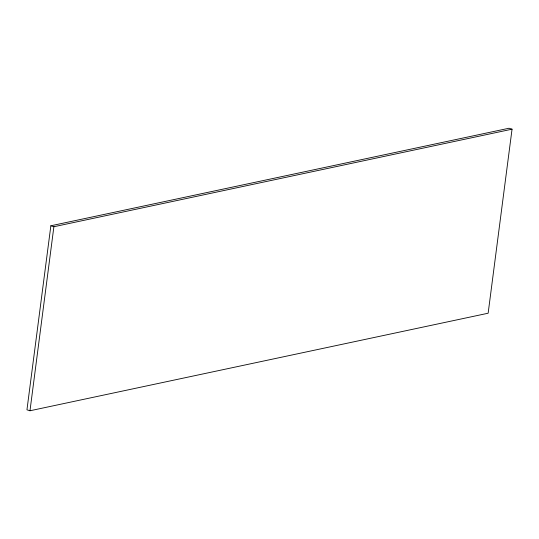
<?xml version="1.0" encoding="UTF-8"?>
<svg xmlns="http://www.w3.org/2000/svg" width="539" height="539" viewBox="0 0 539 539"><rect width="100%" height="100%" fill="white"/><g stroke="black" fill="none" stroke-linecap="round" stroke-linejoin="round"><path stroke-width="0.81" d="M50.855 225.78L26.95 409.822L29.982 410.765L488.145 313.22L512.05 129.178L509.018 128.235L50.855 225.78L53.887 226.73L512.05 129.178M29.982 410.765L53.887 226.73"/></g></svg>
